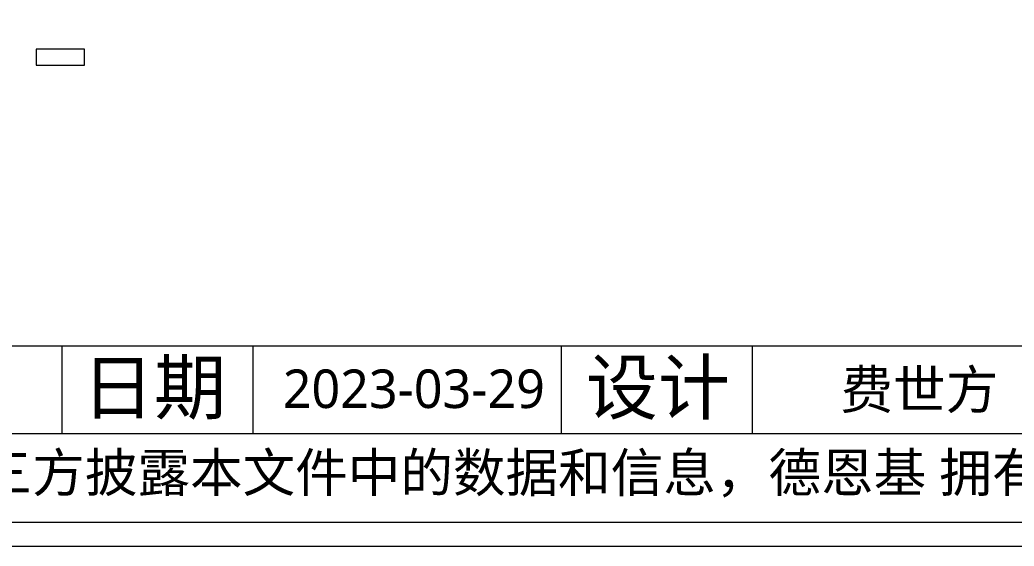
# Model space of a CAD drawing. Header units: millimetres. Extents: x 1036 to 1568, y -23 to 352.
# Drawn here: x 1328 to 1452, y -23.1 to 42.5 of the extents above; entities that cross this region are included whole.
import ezdxf

# ---------------------------------------------------------------- set-up
doc = ezdxf.new("R2010")
doc.units = ezdxf.units.MM
doc.layers.get('Defpoints').update_dxf_attribs({"color": 6, "lineweight": 9})
doc.layers.add('Dimension', color=136, linetype='Continuous', lineweight=9)
doc.styles.add('微软雅黑-Light', font='')
doc.styles.get('微软雅黑-Light').set_extended_font_data('Microsoft YaHei Light')

msp = doc.modelspace()

# ---------------------------------------------------------------- linework, layer by layer
at = {"layer": 'Defpoints'}
for p, q in [((1039.31, 1.88), (1564.91, 1.88)), ((1333.28, 1.88), (1333.28, -9.1)), ((1357.08, 1.88), (1357.08, -9.1)), ((1395.54, 1.88), (1395.54, -9.1)), ((1395.54, 1.88), (1395.54, -9.1)), ((1419.35, 1.88), (1419.35, -9.1)), ((1564.91, -9.1), (1121.72, -9.1))]:
    msp.add_line(p, q, dxfattribs=at)
for points in [[(1567.91, -23.09), (1567.91, 351.9), (1036.31, 351.9), (1036.31, -23.09)], [(1564.91, -20.09), (1564.91, 348.9), (1039.31, 348.9), (1039.31, -20.09)]]:
    msp.add_lwpolyline(points, close=True, dxfattribs=at)
at = {"layer": 'Dimension'}
msp.add_lwpolyline([(1330.09, 36.86), (1336.09, 36.86), (1336.09, 38.86), (1330.09, 38.86)], close=True, dxfattribs=at)

# ---------------------------------------------------------------- texts
at = {"layer": 'Defpoints', "style": '微软雅黑-Light'}
for s, p in [('日期', (1335.78, -6.59)), ('设计', (1398.6, -6.59))]:
    msp.add_text(s, height=6.593, dxfattribs=at).set_placement(p)
for s, insert, char_height, width, attachment_point in [('2023-03-29', (1360.82, -1.07), 4.807, 30.6449, 1), ('费世方', (1440.2, -3.85), 4.807, 36.3252, 5), ('除非事先得到权利人的书面批准，否则不允许以任何形式复制或向第三方披露本文件中的数据和信息，德恩基 拥有所有产权。 info@dengtec.com', (1126.31, -14.74), 4.8073, 442.4173, 4)]:
    msp.add_mtext(s, dxfattribs=dict(at, insert=insert, char_height=char_height, width=width, attachment_point=attachment_point))

doc.saveas('drawing.dxf')
